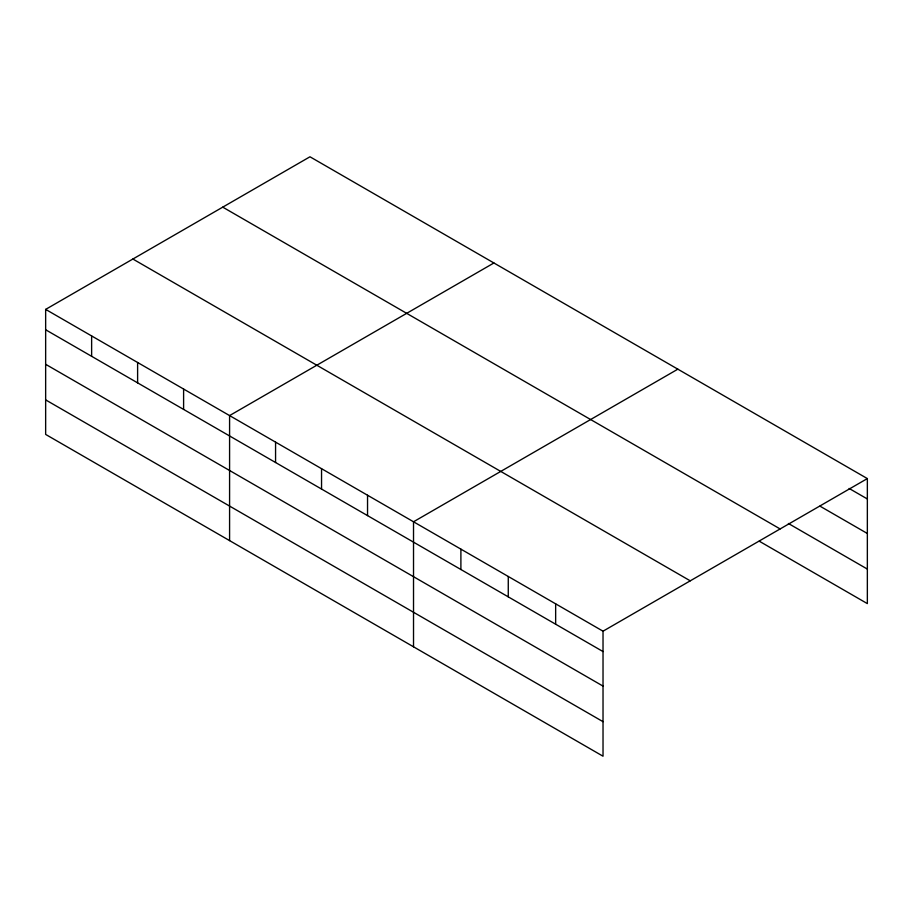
<?xml version="1.0" encoding="UTF-8"?>
<svg xmlns="http://www.w3.org/2000/svg" width="913" height="913" viewBox="0 0 913 913"><rect width="100%" height="100%" fill="white"/><g stroke="black" fill="none" stroke-linecap="round" stroke-linejoin="round"><path stroke-width="1.37" d="M867.35 478.583L603.025 631.191L603.025 756.215L45.65 434.417L45.65 309.393L309.975 156.785L867.35 478.583L867.35 603.607L759.228 541.181M493.91 262.978L229.585 415.586L229.585 540.61M677.845 369.172L413.521 521.779L413.521 646.803M849.124 488.444L867.35 498.966M819.977 506.144L867.35 533.489M788.387 523.48L867.35 569.073M222.749 207.148L780.124 528.947M132.876 259.03L690.251 580.828M45.65 309.393L603.025 631.191M45.65 329.764L603.025 651.562M45.65 364.298L603.025 686.097M45.65 399.883L603.025 721.681M555.652 603.835L555.652 624.218M508.267 576.491L508.267 596.862M460.894 549.135L460.894 569.507M367.54 495.234L367.54 515.605M321.547 468.689L321.547 489.06M275.566 442.132L275.566 462.514M183.604 389.041L183.604 409.412M137.612 362.495L137.612 382.867M91.631 335.938L91.631 356.321"/></g></svg>
